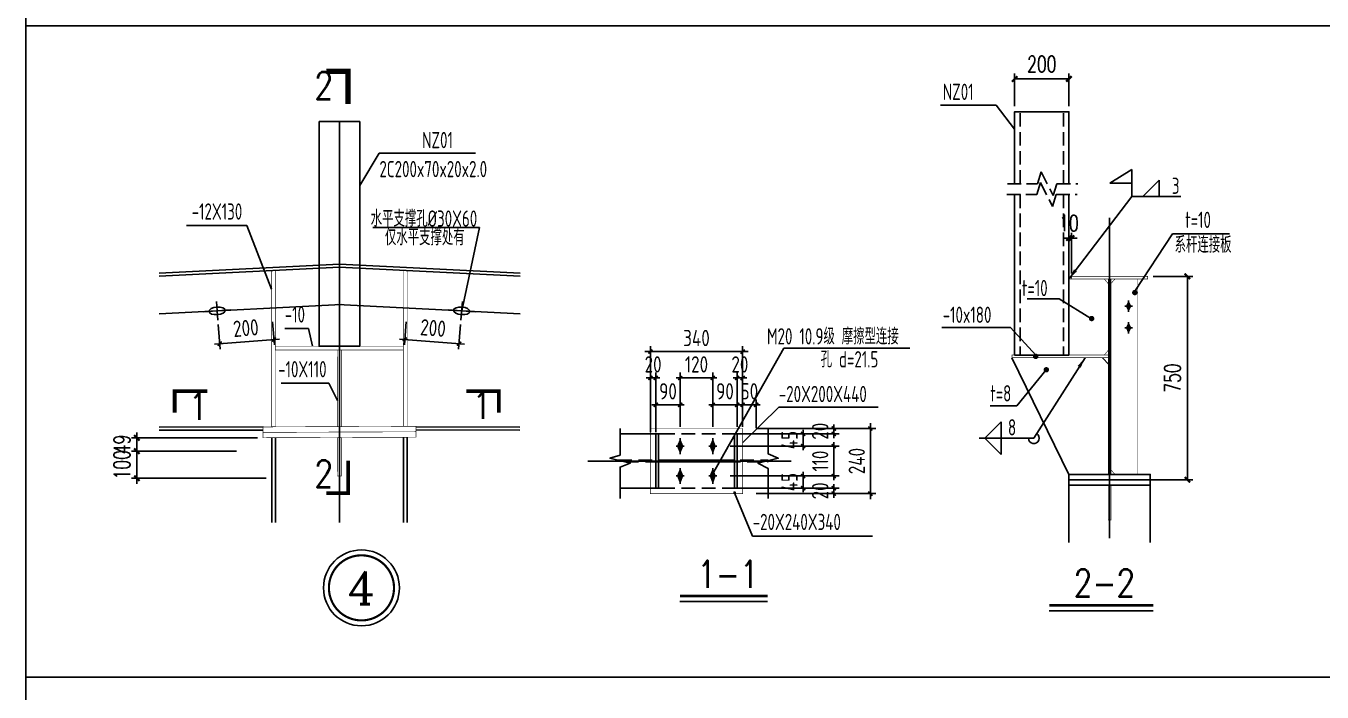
# Model space of a CAD drawing. Extents: x 180850 to 1399066, y 48356 to 327880.
# Drawn here: x 1351090 to 1374979, y 169434 to 181713 of the extents above; entities that cross this region are included whole.
import ezdxf
from ezdxf.enums import TextEntityAlignment as Align

# ---------------------------------------------------------------- set-up
doc = ezdxf.new("R2010")
doc.units = 0
doc.header["$LTSCALE"] = 1000
doc.linetypes.add('DASH', pattern=[0.35, 0.25, -0.1])
doc.linetypes.add('DASHED', pattern=[0.75, 0.5, -0.25])
for name, color, linetype in [('ADIM', 3, 'Continuous'), ('AXIS', 3, 'Continuous'), ('BOLT', 251, 'Continuous'), ('DOTE', 1, 'Continuous'), ('GL', 150, 'Continuous'), ('GZ', 50, 'Continuous'), ('HfText', 7, 'Continuous'), ('LT', 181, 'Continuous'), ('NUM', 7, 'Continuous'), ('PUB_DIM', 3, 'Continuous'), ('PUB_TEXT', 7, 'Continuous'), ('PZ', 202, 'Continuous'), ('TEXT', 7, 'Continuous'), ('THIN', 7, 'Continuous'), ('钢柱', 2, 'Continuous')]:
    doc.layers.add(name, color=color, linetype=linetype)
doc.styles.add('_TCH_DIM_T3', font='SIMPLEX', dxfattribs={"width": 0.705882, "bigfont": 'GBCBIG'})
doc.styles.add('COMPLEX', font='COMPLEX')
doc.styles.add('SIM-TSSC', font='simplex.shx', dxfattribs={"width": 0.8, "bigfont": 'tssdchn.shx'})
doc.styles.get("Standard").update_dxf_attribs({"font": 'gbenor.shx', "bigfont": 'gbcbig.shx'})
doc.styles.add('TSSD_Dimension', font='Tssdeng.shx', dxfattribs={"width": 0.8, "bigfont": 'hztxt.shx'})
doc.styles.add('TSSD_Label', font='tssdeng.shx', dxfattribs={"width": 0.7, "bigfont": 'hztxt.shx'})
doc.styles.add('TSSD_Norm', font='tssdeng.shx', dxfattribs={"bigfont": 'hztxt.shx'})
doc.styles.add('TSSD_Num', font='Tssdeng.shx', dxfattribs={"width": 0.7, "bigfont": 'hztxt.shx'})
doc.dimstyles.new('TCH_100_5', dxfattribs={"dimtxt": 297.5, "dimasz": 100, "dimexe": 100, "dimexo": 100, "dimgap": 126.25, "dimtad": 1, "dimdec": 0, "dimlfac": 0.2, "dimzin": 0, "dimdsep": 46, "dimtxsty": '_TCH_DIM_T3', "dimblk": 'ARCHTICK', "dimcen": 0.09, "dimclrd": 126, "dimclre": 126, "dimclrt": 7, "dimazin": 2, "dimtfac": 1, "dimtdec": 0, "dimtix": 1, "dimtmove": 2, "dimatfit": 3, "dimfxl": 1, "dimtolj": 1, "dimtzin": 0, "dimarcsym": 0})
doc.dimstyles.new('TSSD_20_100', dxfattribs={"dimtxt": 300, "dimasz": 75, "dimexe": 100, "dimexo": 250, "dimgap": 100, "dimtad": 1, "dimdec": 0, "dimlfac": 0.2, "dimzin": 0, "dimdsep": 46, "dimtxsty": 'TSSD_Dimension', "dimblk": 'ARCHTICK', "dimcen": 0, "dimdle": 100, "dimclrt": 7, "dimadec": 0, "dimazin": 0, "dimtfac": 1, "dimtdec": 0, "dimtix": 1, "dimtmove": 2, "dimatfit": 3, "dimfxl": 1, "dimtolj": 1, "dimtzin": 0, "dimarcsym": 0})
doc.dimstyles.new('TSSD_LEADER_STYLE_200.0', dxfattribs={"dimtxt": 0.18, "dimasz": 200, "dimexe": 0.18, "dimexo": 0.0625, "dimgap": 0.09, "dimtad": 0, "dimtih": 1, "dimtoh": 1, "dimdec": 4, "dimzin": 0, "dimdsep": 46, "dimtxsty": 'Standard', "dimcen": 0.09, "dimadec": 0, "dimazin": 0, "dimtfac": 1, "dimtdec": 4, "dimtofl": 0, "dimtmove": 0, "dimatfit": 3, "dimfxl": 1, "dimtolj": 1, "dimtzin": 0, "dimarcsym": 0})

# ---------------------------------------------------------------- blocks, each defined once
blk = doc.blocks.new('_ArchTick')
at = {"color": 0, "linetype": 'ByBlock', "const_width": 0.4}
blk.add_lwpolyline([(-0.5, -0.5), (0.5, 0.5)], dxfattribs=at)
blk = doc.blocks.new('*D757')
at = {"layer": 'AXIS', "color": 0, "lineweight": -2, "transparency": 16777216}
for p, q in [((1354635, 176210), (1354671, 175755)), ((1355636, 176261), (1355670, 175835)), ((1355761, 175942), (1354564, 175847))]:
    blk.add_line(p, q, dxfattribs=at)
at = {"layer": 'Defpoints', "color": 0, "transparency": 16777216}
for p in [(1354615, 176460), (1355616, 176510), (1354663, 175855)]:
    blk.add_point(p, dxfattribs=at)
at = {"layer": 'AXIS', "color": 0, "lineweight": -2, "transparency": 16777216, "xscale": 75, "yscale": 75, "zscale": 75}
for p, rotation in [((1354663, 175855), 184.5739212569867), ((1355662, 175934), 4.57392125698668)]:
    blk.add_blockref('_ArchTick', p, dxfattribs=dict(at, rotation=rotation))
at = {"layer": 'AXIS', "color": 7, "transparency": 16777216, "insert": (1355143, 176144), "char_height": 300, "attachment_point": 5, "rotation": 4.5739, "style": 'TSSD_Dimension'}
blk.add_mtext('\\A1;200', dxfattribs=at)
blk = doc.blocks.new('*D760')
at = {"layer": 'AXIS', "color": 0, "lineweight": -2, "transparency": 16777216}
for p, q in [((1362599, 175224), (1362524, 175224)), ((1362599, 174223), (1362599, 175324)), ((1362599, 175224), (1362699, 175224)), ((1362699, 174223), (1362699, 175324)), ((1362699, 175224), (1362774, 175224))]:
    blk.add_line(p, q, dxfattribs=at)
at = {"layer": 'Defpoints', "color": 0, "transparency": 16777216}
for p in [(1362699, 175224), (1362599, 173973), (1362699, 173973)]:
    blk.add_point(p, dxfattribs=at)
at = {"layer": 'AXIS', "color": 0, "lineweight": -2, "transparency": 16777216, "xscale": 75, "yscale": 75, "zscale": 75}
blk.add_blockref('_ArchTick', (1362599, 175224), dxfattribs=at)
at = {"layer": 'AXIS', "color": 0, "lineweight": -2, "transparency": 16777216, "xscale": 75, "yscale": 75, "zscale": 75, "rotation": 180}
blk.add_blockref('_ArchTick', (1362699, 175224), dxfattribs=at)
at = {"layer": 'AXIS', "color": 7, "transparency": 16777216, "insert": (1362649, 175474), "char_height": 300, "attachment_point": 5, "style": 'TSSD_Dimension'}
blk.add_mtext('\\A1;20', dxfattribs=at)
blk = doc.blocks.new('*D761')
at = {"layer": 'AXIS', "color": 0, "lineweight": -2, "transparency": 16777216}
for p, q in [((1362699, 174728), (1362624, 174728)), ((1362699, 174223), (1362699, 174828)), ((1362699, 174728), (1363149, 174728)), ((1363149, 174323), (1363149, 174828)), ((1363149, 174728), (1363224, 174728))]:
    blk.add_line(p, q, dxfattribs=at)
at = {"layer": 'Defpoints', "color": 0, "transparency": 16777216}
for p in [(1363149, 174728), (1362699, 173973), (1363149, 174073)]:
    blk.add_point(p, dxfattribs=at)
at = {"layer": 'AXIS', "color": 0, "lineweight": -2, "transparency": 16777216, "xscale": 75, "yscale": 75, "zscale": 75}
blk.add_blockref('_ArchTick', (1362699, 174728), dxfattribs=at)
at = {"layer": 'AXIS', "color": 0, "lineweight": -2, "transparency": 16777216, "xscale": 75, "yscale": 75, "zscale": 75, "rotation": 180}
blk.add_blockref('_ArchTick', (1363149, 174728), dxfattribs=at)
at = {"layer": 'AXIS', "color": 7, "transparency": 16777216, "insert": (1362924, 174978), "char_height": 300, "attachment_point": 5, "style": 'TSSD_Dimension'}
blk.add_mtext('\\A1;90', dxfattribs=at)
blk = doc.blocks.new('*D762')
at = {"layer": 'AXIS', "color": 0, "lineweight": -2, "transparency": 16777216}
for p, q in [((1363149, 175224), (1363074, 175224)), ((1363149, 174323), (1363149, 175324)), ((1363149, 175224), (1363749, 175224)), ((1363749, 174323), (1363749, 175324)), ((1363749, 175224), (1363824, 175224))]:
    blk.add_line(p, q, dxfattribs=at)
at = {"layer": 'Defpoints', "color": 0, "transparency": 16777216}
for p in [(1363749, 175224), (1363149, 174073), (1363749, 174073)]:
    blk.add_point(p, dxfattribs=at)
at = {"layer": 'AXIS', "color": 0, "lineweight": -2, "transparency": 16777216, "xscale": 75, "yscale": 75, "zscale": 75}
blk.add_blockref('_ArchTick', (1363149, 175224), dxfattribs=at)
at = {"layer": 'AXIS', "color": 0, "lineweight": -2, "transparency": 16777216, "xscale": 75, "yscale": 75, "zscale": 75, "rotation": 180}
blk.add_blockref('_ArchTick', (1363749, 175224), dxfattribs=at)
at = {"layer": 'AXIS', "color": 7, "transparency": 16777216, "insert": (1363449, 175474), "char_height": 300, "attachment_point": 5, "style": 'TSSD_Dimension'}
blk.add_mtext('\\A1;120', dxfattribs=at)
blk = doc.blocks.new('*D763')
at = {"layer": 'AXIS', "color": 0, "lineweight": -2, "transparency": 16777216}
for p, q in [((1363749, 174728), (1363674, 174728)), ((1363749, 174323), (1363749, 174828)), ((1363749, 174728), (1364199, 174728)), ((1364199, 174320), (1364199, 174828)), ((1364199, 174728), (1364274, 174728))]:
    blk.add_line(p, q, dxfattribs=at)
at = {"layer": 'Defpoints', "color": 0, "transparency": 16777216}
for p in [(1364199, 174728), (1363749, 174073), (1364199, 174070)]:
    blk.add_point(p, dxfattribs=at)
at = {"layer": 'AXIS', "color": 0, "lineweight": -2, "transparency": 16777216, "xscale": 75, "yscale": 75, "zscale": 75}
blk.add_blockref('_ArchTick', (1363749, 174728), dxfattribs=at)
at = {"layer": 'AXIS', "color": 0, "lineweight": -2, "transparency": 16777216, "xscale": 75, "yscale": 75, "zscale": 75, "rotation": 180}
blk.add_blockref('_ArchTick', (1364199, 174728), dxfattribs=at)
at = {"layer": 'AXIS', "color": 7, "transparency": 16777216, "insert": (1363974, 174978), "char_height": 300, "attachment_point": 5, "style": 'TSSD_Dimension'}
blk.add_mtext('\\A1;90', dxfattribs=at)
blk = doc.blocks.new('*D764')
at = {"layer": 'AXIS', "color": 0, "lineweight": -2, "transparency": 16777216}
for p, q in [((1364199, 175224), (1364124, 175224)), ((1364199, 174320), (1364199, 175324)), ((1364199, 175224), (1364299, 175224)), ((1364299, 174326), (1364299, 175324)), ((1364299, 175224), (1364374, 175224))]:
    blk.add_line(p, q, dxfattribs=at)
at = {"layer": 'Defpoints', "color": 0, "transparency": 16777216}
for p in [(1364299, 175224), (1364199, 174070), (1364299, 174076)]:
    blk.add_point(p, dxfattribs=at)
at = {"layer": 'AXIS', "color": 0, "lineweight": -2, "transparency": 16777216, "xscale": 75, "yscale": 75, "zscale": 75}
blk.add_blockref('_ArchTick', (1364199, 175224), dxfattribs=at)
at = {"layer": 'AXIS', "color": 0, "lineweight": -2, "transparency": 16777216, "xscale": 75, "yscale": 75, "zscale": 75, "rotation": 180}
blk.add_blockref('_ArchTick', (1364299, 175224), dxfattribs=at)
at = {"layer": 'AXIS', "color": 7, "transparency": 16777216, "insert": (1364249, 175474), "char_height": 300, "attachment_point": 5, "style": 'TSSD_Dimension'}
blk.add_mtext('\\A1;20', dxfattribs=at)
blk = doc.blocks.new('*D765')
at = {"layer": 'AXIS', "color": 0, "lineweight": -2, "transparency": 16777216}
for p, q in [((1364299, 174728), (1364224, 174728)), ((1364299, 174326), (1364299, 174828)), ((1364299, 174728), (1364549, 174728)), ((1364549, 174297), (1364549, 174828)), ((1364549, 174728), (1364624, 174728))]:
    blk.add_line(p, q, dxfattribs=at)
at = {"layer": 'Defpoints', "color": 0, "transparency": 16777216}
for p in [(1364549, 174728), (1364299, 174076), (1364549, 174047)]:
    blk.add_point(p, dxfattribs=at)
at = {"layer": 'AXIS', "color": 0, "lineweight": -2, "transparency": 16777216, "xscale": 75, "yscale": 75, "zscale": 75}
blk.add_blockref('_ArchTick', (1364299, 174728), dxfattribs=at)
at = {"layer": 'AXIS', "color": 0, "lineweight": -2, "transparency": 16777216, "xscale": 75, "yscale": 75, "zscale": 75, "rotation": 180}
blk.add_blockref('_ArchTick', (1364549, 174728), dxfattribs=at)
at = {"layer": 'AXIS', "color": 7, "transparency": 16777216, "insert": (1364424, 174978), "char_height": 300, "attachment_point": 5, "style": 'TSSD_Dimension'}
blk.add_mtext('\\A1;50', dxfattribs=at)
blk = doc.blocks.new('*D758')
at = {"layer": 'AXIS', "color": 0, "lineweight": -2, "transparency": 16777216}
for p, q in [((1362499, 175710), (1364399, 175710)), ((1362599, 174442), (1362599, 175810)), ((1364299, 174442), (1364299, 175810))]:
    blk.add_line(p, q, dxfattribs=at)
at = {"layer": 'Defpoints', "color": 0, "transparency": 16777216}
for p in [(1364299, 175710), (1362599, 174192), (1364299, 174192)]:
    blk.add_point(p, dxfattribs=at)
at = {"layer": 'AXIS', "color": 0, "lineweight": -2, "transparency": 16777216, "xscale": 75, "yscale": 75, "zscale": 75, "rotation": 180}
blk.add_blockref('_ArchTick', (1362599, 175710), dxfattribs=at)
at = {"layer": 'AXIS', "color": 0, "lineweight": -2, "transparency": 16777216, "xscale": 75, "yscale": 75, "zscale": 75}
blk.add_blockref('_ArchTick', (1364299, 175710), dxfattribs=at)
at = {"layer": 'AXIS', "color": 7, "transparency": 16777216, "insert": (1363449, 175960), "char_height": 300, "attachment_point": 5, "style": 'TSSD_Dimension'}
blk.add_mtext('\\A1;340', dxfattribs=at)
blk = doc.blocks.new('*D766')
at = {"layer": 'AXIS', "color": 0, "lineweight": -2, "transparency": 16777216}
for p, q in [((1365414, 173417), (1365414, 173492)), ((1364071, 173417), (1365514, 173417)), ((1365414, 173192), (1365414, 173417)), ((1364071, 173192), (1365514, 173192)), ((1365414, 173192), (1365414, 173117))]:
    blk.add_line(p, q, dxfattribs=at)
at = {"layer": 'Defpoints', "color": 0, "transparency": 16777216}
for p in [(1363821, 173417), (1365414, 173417), (1363821, 173192)]:
    blk.add_point(p, dxfattribs=at)
at = {"layer": 'AXIS', "color": 0, "lineweight": -2, "transparency": 16777216, "xscale": 75, "yscale": 75, "zscale": 75}
for p, rotation in [((1365414, 173417), 270), ((1365414, 173192), 90)]:
    blk.add_blockref('_ArchTick', p, dxfattribs=dict(at, rotation=rotation))
at = {"layer": 'AXIS', "color": 7, "transparency": 16777216, "insert": (1365164, 173304), "char_height": 300, "attachment_point": 5, "rotation": 90, "style": 'TSSD_Dimension'}
blk.add_mtext('\\A1;45', dxfattribs=at)
blk = doc.blocks.new('*D767')
at = {"layer": 'AXIS', "color": 0, "lineweight": -2, "transparency": 16777216}
for p, q in [((1364071, 173967), (1366079, 173967)), ((1365979, 173967), (1365979, 174042)), ((1365979, 173417), (1365979, 173967)), ((1364071, 173417), (1366079, 173417)), ((1365979, 173417), (1365979, 173342))]:
    blk.add_line(p, q, dxfattribs=at)
at = {"layer": 'Defpoints', "color": 0, "transparency": 16777216}
for p in [(1363821, 173967), (1365979, 173967), (1363821, 173417)]:
    blk.add_point(p, dxfattribs=at)
at = {"layer": 'AXIS', "color": 0, "lineweight": -2, "transparency": 16777216, "xscale": 75, "yscale": 75, "zscale": 75}
for p, rotation in [((1365979, 173967), 270), ((1365979, 173417), 90)]:
    blk.add_blockref('_ArchTick', p, dxfattribs=dict(at, rotation=rotation))
at = {"layer": 'AXIS', "color": 7, "transparency": 16777216, "insert": (1365729, 173692), "char_height": 300, "attachment_point": 5, "rotation": 90, "style": 'TSSD_Dimension'}
blk.add_mtext('\\A1;110', dxfattribs=at)
blk = doc.blocks.new('*D768')
at = {"layer": 'AXIS', "color": 0, "lineweight": -2, "transparency": 16777216}
for p, q in [((1364071, 174192), (1365514, 174192)), ((1365414, 174192), (1365414, 174267)), ((1365414, 173967), (1365414, 174192)), ((1364071, 173967), (1365514, 173967)), ((1365414, 173967), (1365414, 173892))]:
    blk.add_line(p, q, dxfattribs=at)
at = {"layer": 'Defpoints', "color": 0, "transparency": 16777216}
for p in [(1363821, 174192), (1365414, 174192), (1363821, 173967)]:
    blk.add_point(p, dxfattribs=at)
at = {"layer": 'AXIS', "color": 0, "lineweight": -2, "transparency": 16777216, "xscale": 75, "yscale": 75, "zscale": 75}
for p, rotation in [((1365414, 174192), 270), ((1365414, 173967), 90)]:
    blk.add_blockref('_ArchTick', p, dxfattribs=dict(at, rotation=rotation))
at = {"layer": 'AXIS', "color": 7, "transparency": 16777216, "insert": (1365164, 174079), "char_height": 300, "attachment_point": 5, "rotation": 90, "style": 'TSSD_Dimension'}
blk.add_mtext('\\A1;45', dxfattribs=at)
blk = doc.blocks.new('*D769')
at = {"layer": 'AXIS', "color": 0, "lineweight": -2, "transparency": 16777216}
for p, q in [((1365979, 173192), (1365979, 173267)), ((1364549, 173192), (1366079, 173192)), ((1364549, 173092), (1366079, 173092)), ((1365979, 173092), (1365979, 173192)), ((1365979, 173092), (1365979, 173017))]:
    blk.add_line(p, q, dxfattribs=at)
at = {"layer": 'Defpoints', "color": 0, "transparency": 16777216}
for p in [(1364299, 173192), (1364299, 173092), (1365979, 173192)]:
    blk.add_point(p, dxfattribs=at)
at = {"layer": 'AXIS', "color": 0, "lineweight": -2, "transparency": 16777216, "xscale": 75, "yscale": 75, "zscale": 75}
for p, rotation in [((1365979, 173192), 270), ((1365979, 173092), 90)]:
    blk.add_blockref('_ArchTick', p, dxfattribs=dict(at, rotation=rotation))
at = {"layer": 'AXIS', "color": 7, "transparency": 16777216, "insert": (1365729, 173142), "char_height": 300, "attachment_point": 5, "rotation": 90, "style": 'TSSD_Dimension'}
blk.add_mtext('\\A1;20', dxfattribs=at)
blk = doc.blocks.new('*D759')
at = {"layer": 'AXIS', "color": 0, "lineweight": -2, "transparency": 16777216}
for p, q in [((1366653, 172992), (1366653, 174392)), ((1364549, 174292), (1366753, 174292)), ((1364549, 173092), (1366753, 173092))]:
    blk.add_line(p, q, dxfattribs=at)
at = {"layer": 'Defpoints', "color": 0, "transparency": 16777216}
for p in [(1364299, 174292), (1366653, 174292), (1364299, 173092)]:
    blk.add_point(p, dxfattribs=at)
at = {"layer": 'AXIS', "color": 0, "lineweight": -2, "transparency": 16777216, "xscale": 75, "yscale": 75, "zscale": 75}
for p, rotation in [((1366653, 174292), 90), ((1366653, 173092), 270)]:
    blk.add_blockref('_ArchTick', p, dxfattribs=dict(at, rotation=rotation))
at = {"layer": 'AXIS', "color": 7, "transparency": 16777216, "insert": (1366403, 173692), "char_height": 300, "attachment_point": 5, "rotation": 90, "style": 'TSSD_Dimension'}
blk.add_mtext('\\A1;240', dxfattribs=at)
blk = doc.blocks.new('*D770')
at = {"layer": 'AXIS', "color": 0, "lineweight": -2, "transparency": 16777216}
for p, q in [((1364549, 174292), (1366079, 174292)), ((1364549, 174192), (1366079, 174192)), ((1365979, 174292), (1365979, 174367)), ((1365979, 174192), (1365979, 174292)), ((1365979, 174192), (1365979, 174117))]:
    blk.add_line(p, q, dxfattribs=at)
at = {"layer": 'Defpoints', "color": 0, "transparency": 16777216}
for p in [(1364299, 174292), (1364299, 174192), (1365979, 174292)]:
    blk.add_point(p, dxfattribs=at)
at = {"layer": 'AXIS', "color": 0, "lineweight": -2, "transparency": 16777216, "xscale": 75, "yscale": 75, "zscale": 75}
for p, rotation in [((1365979, 174292), 270), ((1365979, 174192), 90)]:
    blk.add_blockref('_ArchTick', p, dxfattribs=dict(at, rotation=rotation))
at = {"layer": 'AXIS', "color": 7, "transparency": 16777216, "insert": (1365729, 174242), "char_height": 300, "attachment_point": 5, "rotation": 90, "style": 'TSSD_Dimension'}
blk.add_mtext('\\A1;20', dxfattribs=at)
blk = doc.blocks.new('*D771')
at = {"layer": 'Defpoints', "color": 0, "transparency": 16777216}
for p in [(1355461, 174121, -2), (1353135, 173874), (1355068, 173874, -2)]:
    blk.add_point(p, dxfattribs=at)
at = {"layer": 'GL', "color": 126, "lineweight": -2, "transparency": 16777216}
for p, q in [((1353135, 174121), (1353135, 174221)), ((1355361, 174121), (1353035, 174121)), ((1353135, 174121), (1353135, 173874)), ((1354968, 173874), (1353035, 173874)), ((1353135, 173874), (1353135, 173774))]:
    blk.add_line(p, q, dxfattribs=at)
at = {"layer": 'GL', "color": 126, "lineweight": -2, "transparency": 16777216, "xscale": 100, "yscale": 100, "zscale": 100}
for p, rotation in [((1353135, 174121), 270), ((1353135, 173874), 90)]:
    blk.add_blockref('_ArchTick', p, dxfattribs=dict(at, rotation=rotation))
at = {"layer": 'GL', "color": 7, "transparency": 16777216, "insert": (1352860, 173998), "char_height": 297.5, "attachment_point": 5, "rotation": 90, "style": '_TCH_DIM_T3'}
blk.add_mtext('\\A1;49', dxfattribs=at)
blk = doc.blocks.new('*D772')
at = {"layer": 'Defpoints', "color": 0, "transparency": 16777216}
for p in [(1355068, 173874, -2), (1353135, 173374), (1355616, 173374, -12)]:
    blk.add_point(p, dxfattribs=at)
at = {"layer": 'GL', "color": 126, "lineweight": -2, "transparency": 16777216}
for p, q in [((1353135, 173874), (1353135, 173974)), ((1354968, 173874), (1353035, 173874)), ((1353135, 173874), (1353135, 173374)), ((1355516, 173374), (1353035, 173374)), ((1353135, 173374), (1353135, 173274))]:
    blk.add_line(p, q, dxfattribs=at)
at = {"layer": 'GL', "color": 126, "lineweight": -2, "transparency": 16777216, "xscale": 100, "yscale": 100, "zscale": 100}
for p, rotation in [((1353135, 173874), 270), ((1353135, 173374), 90)]:
    blk.add_blockref('_ArchTick', p, dxfattribs=dict(at, rotation=rotation))
at = {"layer": 'GL', "color": 7, "transparency": 16777216, "insert": (1352860, 173624), "char_height": 297.5, "attachment_point": 5, "rotation": 90, "style": '_TCH_DIM_T3'}
blk.add_mtext('\\A1;100', dxfattribs=at)
blk = doc.blocks.new('*D773')
at = {"layer": 'AXIS', "color": 0, "lineweight": -2, "transparency": 16777216}
for p, q in [((1358101, 176261), (1358066, 175835)), ((1359101, 176210), (1359065, 175755)), ((1357975, 175942), (1359172, 175847))]:
    blk.add_line(p, q, dxfattribs=at)
at = {"layer": 'Defpoints', "color": 0, "transparency": 16777216}
for p in [(1358121, 176510), (1359121, 176460), (1359073, 175855)]:
    blk.add_point(p, dxfattribs=at)
at = {"layer": 'AXIS', "color": 0, "lineweight": -2, "transparency": 16777216, "xscale": 75, "yscale": 75, "zscale": 75}
for p, rotation in [((1358074, 175934), 175.4260787430133), ((1359073, 175855), 355.4260787430133)]:
    blk.add_blockref('_ArchTick', p, dxfattribs=dict(at, rotation=rotation))
at = {"layer": 'AXIS', "color": 7, "transparency": 16777216, "insert": (1358594, 176144), "char_height": 300, "attachment_point": 5, "rotation": 355.4261, "style": 'TSSD_Dimension'}
blk.add_mtext('\\A1;200', dxfattribs=at)
blk = doc.blocks.new('_WELD004')
at = {"color": 0, "linetype": 'ByBlock'}
for p, q in [((0, 1), (1, 0)), ((0, 0), (0, 1))]:
    blk.add_line(p, q, dxfattribs=at)
blk = doc.blocks.new('*D774')
at = {"layer": 'Defpoints', "color": 0, "transparency": 16777216}
for p in [(1370313, 180736), (1369313, 180132), (1370313, 180132)]:
    blk.add_point(p, dxfattribs=at)
at = {"layer": 'GL', "color": 126, "lineweight": -2, "transparency": 16777216}
for p, q in [((1369313, 180232), (1369313, 180836)), ((1369313, 180736), (1370313, 180736)), ((1370313, 180232), (1370313, 180836))]:
    blk.add_line(p, q, dxfattribs=at)
at = {"layer": 'GL', "color": 126, "lineweight": -2, "transparency": 16777216, "xscale": 100, "yscale": 100, "zscale": 100, "rotation": 180}
blk.add_blockref('_ArchTick', (1369313, 180736), dxfattribs=at)
at = {"layer": 'GL', "color": 126, "lineweight": -2, "transparency": 16777216, "xscale": 100, "yscale": 100, "zscale": 100}
blk.add_blockref('_ArchTick', (1370313, 180736), dxfattribs=at)
at = {"layer": 'GL', "color": 7, "transparency": 16777216, "insert": (1369813, 181011), "char_height": 297.5, "attachment_point": 5, "style": '_TCH_DIM_T3'}
blk.add_mtext('\\A1;200', dxfattribs=at)
blk = doc.blocks.new('*D775')
at = {"layer": 'Defpoints', "color": 0, "transparency": 16777216}
for p in [(1371763, 177097), (1371688, 173347), (1372496, 173347)]:
    blk.add_point(p, dxfattribs=at)
at = {"layer": 'GL', "color": 126, "lineweight": -2, "transparency": 16777216}
for p, q in [((1371863, 177097), (1372596, 177097)), ((1372496, 177097), (1372496, 173347)), ((1371788, 173347), (1372596, 173347))]:
    blk.add_line(p, q, dxfattribs=at)
at = {"layer": 'GL', "color": 126, "lineweight": -2, "transparency": 16777216, "xscale": 100, "yscale": 100, "zscale": 100}
for p, rotation in [((1372496, 177097), 90), ((1372496, 173347), 270)]:
    blk.add_blockref('_ArchTick', p, dxfattribs=dict(at, rotation=rotation))
at = {"layer": 'GL', "color": 7, "transparency": 16777216, "insert": (1372221, 175222), "char_height": 297.5, "attachment_point": 5, "rotation": 90, "style": '_TCH_DIM_T3'}
blk.add_mtext('\\A1;750', dxfattribs=at)
blk = doc.blocks.new('*D776')
at = {"layer": 'Defpoints', "color": 0, "transparency": 16777216}
for p in [(1370313, 177802), (1370313, 177047), (1370363, 177047)]:
    blk.add_point(p, dxfattribs=at)
at = {"layer": 'GL', "color": 126, "lineweight": -2, "transparency": 16777216}
for p, q in [((1370313, 177802), (1370213, 177802)), ((1370313, 177147), (1370313, 177902)), ((1370363, 177802), (1370313, 177802)), ((1370363, 177147), (1370363, 177902)), ((1370363, 177802), (1370463, 177802))]:
    blk.add_line(p, q, dxfattribs=at)
at = {"layer": 'GL', "color": 126, "lineweight": -2, "transparency": 16777216, "xscale": 100, "yscale": 100, "zscale": 100}
blk.add_blockref('_ArchTick', (1370313, 177802), dxfattribs=at)
at = {"layer": 'GL', "color": 126, "lineweight": -2, "transparency": 16777216, "xscale": 100, "yscale": 100, "zscale": 100, "rotation": 180}
blk.add_blockref('_ArchTick', (1370363, 177802), dxfattribs=at)
at = {"layer": 'GL', "color": 7, "transparency": 16777216, "insert": (1370313, 178077), "char_height": 297.5, "attachment_point": 5, "style": '_TCH_DIM_T3'}
blk.add_mtext('\\A1;10', dxfattribs=at)
blk = doc.blocks.new('ts_idx2')
at = {"color": 0, "linetype": 'ByBlock', "lineweight": -2, "const_width": 0.0333}
blk.add_lwpolyline([(-0.5, 0, 1), (0.5, 0, 1)], format="xyb", close=True, dxfattribs=at)
at = {"color": 0, "linetype": 'ByBlock', "lineweight": -2}
blk.add_circle((0, 0), 0.583, dxfattribs=at)
at = {"color": 0, "linetype": 'ByBlock', "lineweight": -2, "style": 'TSSD_Num', "width": 0.7}
blk.add_attdef('A', text='', height=0.5, dxfattribs=at).set_placement((0, 0), align=Align.MIDDLE_CENTER)

msp = doc.modelspace()

# ---------------------------------------------------------------- hatches: boundary and pattern name
at = {"layer": 'AXIS'}
h = msp.add_hatch(color=256, dxfattribs=at)
h.paths.add_polyline_path([(1371069.55, 178816.81), (1371469.55, 179066.81), (1371469.55, 178816.81)], flags=16)
edge = h.paths.add_edge_path()
edge.add_line((1371069.55, 178816.81), (1371469.55, 179066.81))
edge.add_line((1371469.55, 178816.81), (1371069.55, 178816.81))
edge.add_line((1371469.55, 178566.81), (1371469.55, 179066.81))
at = {"layer": 'BOLT'}
for points in [[(1371412.54, 176617.25), (1371447.64, 176547.05), (1371412.54, 176476.85), (1371377.44, 176547.05)], [(1371412.54, 176217.25), (1371447.64, 176147.05), (1371412.54, 176076.85), (1371377.44, 176147.05)]]:
    msp.add_hatch(color=256, dxfattribs=at).paths.add_polyline_path(points)
h = msp.add_hatch(color=256, dxfattribs=at)
h.paths.add_polyline_path([(1363107.51, 173966.92), (1363148.68, 173966.92), (1363148.68, 174073.44)])
h.paths.add_polyline_path([(1363148.68, 174073.44), (1363148.68, 173966.92), (1363189.84, 173966.92)])
h.paths.add_polyline_path([(1363189.84, 173966.92), (1363148.68, 173966.92), (1363148.68, 173860.41)])
h.paths.add_polyline_path([(1363148.68, 173966.92), (1363107.51, 173966.92), (1363148.68, 173860.41)])
h = msp.add_hatch(color=256, dxfattribs=at)
h.paths.add_polyline_path([(1363707.51, 173966.92), (1363748.68, 173966.92), (1363748.68, 174073.44)])
h.paths.add_polyline_path([(1363748.68, 174073.44), (1363748.68, 173966.92), (1363789.84, 173966.92)])
h.paths.add_polyline_path([(1363789.84, 173966.92), (1363748.68, 173966.92), (1363748.68, 173860.41)])
h.paths.add_polyline_path([(1363748.68, 173966.92), (1363707.51, 173966.92), (1363748.68, 173860.41)])
h = msp.add_hatch(color=256, dxfattribs=at)
h.paths.add_polyline_path([(1363107.51, 173416.92), (1363148.68, 173416.92), (1363148.68, 173310.41)])
h.paths.add_polyline_path([(1363148.68, 173310.41), (1363148.68, 173416.92), (1363189.84, 173416.92)])
h.paths.add_polyline_path([(1363189.84, 173416.92), (1363148.68, 173416.92), (1363148.68, 173523.44)])
h.paths.add_polyline_path([(1363148.68, 173416.92), (1363107.51, 173416.92), (1363148.68, 173523.44)])
h = msp.add_hatch(color=256, dxfattribs=at)
h.paths.add_polyline_path([(1363707.51, 173416.92), (1363748.68, 173416.92), (1363748.68, 173310.41)])
h.paths.add_polyline_path([(1363748.68, 173310.41), (1363748.68, 173416.92), (1363789.84, 173416.92)])
h.paths.add_polyline_path([(1363789.84, 173416.92), (1363748.68, 173416.92), (1363748.68, 173523.44)])
h.paths.add_polyline_path([(1363748.68, 173416.92), (1363707.51, 173416.92), (1363748.68, 173523.44)])

# ---------------------------------------------------------------- linework, layer by layer
for p, q in [((1354628.6, 176289.91, -10.09), (1354601.34, 176630.96, -10.09)), ((1359107.58, 176289.91, -10.09), (1359134.84, 176630.96, -10.09)), ((1354864.17, 176480.34, -10.09), (1354365.76, 176440.55, -10.09)), ((1358872.01, 176480.34, -10.09), (1359370.42, 176440.55, -10.09))]:
    msp.add_line(p, q)
at = {"color": 3, "const_width": 100, "elevation": -18.09}
msp.add_lwpolyline([(1357027.88, 180274.35), (1357027.88, 180874.35), (1356627.88, 180874.35)], dxfattribs=at)
at = {"color": 6}
for points in [[(1370312.54, 173447.05), (1371812.54, 173447.05), (1371812.54, 173347.05), (1370312.54, 173347.05)], [(1370312.54, 173347.05), (1371812.54, 173347.05), (1371812.54, 173247.05), (1370312.54, 173247.05)]]:
    msp.add_lwpolyline(points, close=True, dxfattribs=at)
at = {"extrusion": (0, 0, -1)}
msp.add_ellipse((1354614.97, 176460.44, -10.09), major_axis=(-149.52, -11.93), ratio=0.46666667, dxfattribs=at)
msp.add_ellipse((1359121.21, 176460.44, -10.09), major_axis=(149.52, -11.93), ratio=0.46666667)
at = {"layer": 'ADIM', "const_width": 50}
msp.add_lwpolyline([(1363142.48, 171205.52), (1364759.2, 171205.52)], dxfattribs=at)
at = {"layer": 'ADIM'}
msp.add_lwpolyline([(1363142.48, 171105.52), (1364759.2, 171105.52)], dxfattribs=at)
at = {"layer": 'AXIS'}
for p, q in [((1351090, 197803.18), (1351090, 147959.33)), ((1351090, 181713.13), (1390581.03, 181713.13)), ((1368972.28, 180254.6), (1367946.13, 180254.6)), ((1368972.28, 180254.6), (1369312.54, 179811.32)), ((1357600.13, 179365.45), (1357243.09, 178770.33)), ((1359375.58, 179365.45), (1357600.13, 179365.45)), ((1371069.55, 178816.81), (1371469.55, 179066.81)), ((1371469.55, 178566.81), (1371469.55, 179066.81)), ((1371469.55, 178816.81), (1371069.55, 178816.81)), ((1371973.62, 178866.81), (1371673.62, 178566.81)), ((1371973.62, 178566.81), (1371973.62, 178866.81)), ((1371469.55, 178566.81), (1372373.62, 178566.81)), ((1355160.28, 178033.86, -18.09), (1354047.83, 178033.86, -18.09)), ((1355619.06, 176863.05, -20.09), (1355160.28, 178033.86, -18.09)), ((1359450.61, 177998.06, -10.09), (1357482.79, 177998.06, -10.09)), ((1359122.93, 176460.44, -10.09), (1359450.61, 177998.06, -10.09)), ((1371529.31, 176822.14), (1372219.88, 177881.77)), ((1372219.88, 177881.77), (1373271.28, 177881.77)), ((1370135.38, 176683.97), (1369544.39, 176683.97)), ((1370732.12, 176314.05), (1370135.38, 176683.97)), ((1356301.04, 176134.82, -29.31), (1355861.31, 176134.82, -29.31)), ((1356374.46, 175809.35), (1356301.04, 176134.82, -29.31)), ((1369235.28, 176154.45), (1367969.24, 176154.45)), ((1369701.51, 175647.05), (1369235.28, 176154.45)), ((1365060.87, 175771.87), (1363710.51, 173397.44)), ((1367379.26, 175771.87), (1365060.87, 175771.87)), ((1369896.69, 175374.81), (1369353.11, 174708.45)), ((1356673.28, 175125.58, -20.09), (1355793.81, 175125.58, -20.09)), ((1356834.37, 174806.7), (1356673.28, 175125.58, -20.09)), ((1364965.4, 174685.63), (1364298.68, 174029.6)), ((1364965.4, 174685.63), (1366797.45, 174685.63)), ((1369353.11, 174708.45), (1368862.12, 174708.45)), ((1369666.16, 174113.86), (1368658.66, 174113.86)), ((1364483.79, 172307.96), (1364152.27, 173109.39)), ((1364483.79, 172307.96), (1366694.44, 172307.96)), ((1351090, 169706.6), (1390581.03, 169706.6))]:
    msp.add_line(p, q, dxfattribs=at)
for points, const_width in [([(1371552.09, 176795.09, -1), (1371502.27, 176799.37, -1)], 50), ([(1370707.12, 176319.18, -1), (1370757.12, 176319.18, -1)], 50), ([(1369726.51, 175622.05, -1), (1369676.51, 175622.05, -1)], 50), ([(1369871.69, 175374.81, 1), (1369921.69, 175374.81, 1)], 50), ([(1364152.27, 173096.06, -1), (1364152.27, 173122.73, -1)], 26.67)]:
    msp.add_lwpolyline(points, format="xyb", close=True, dxfattribs=dict(at, const_width=const_width))
at = {"layer": 'AXIS', "color": 3, "const_width": 70, "elevation": -18.09}
for points in [[(1354430.71, 174981.1), (1353830.71, 174981.1), (1353830.71, 174581.1)], [(1359206.8, 174981.1), (1359806.8, 174981.1), (1359806.8, 174581.1)], [(1357027.88, 173700.14), (1357027.88, 173100.14), (1356627.88, 173100.14)]]:
    msp.add_lwpolyline(points, dxfattribs=at)
at = {"layer": 'AXIS'}
msp.add_arc((1369666.16, 174113.86), 100, 180, 57.517706, dxfattribs=at)
at = {"layer": 'BOLT'}
for p, q in [((1371482.74, 176547.05), (1371342.34, 176547.05)), ((1371412.54, 176617.25), (1371377.44, 176547.05)), ((1371412.54, 176476.85), (1371377.44, 176547.05)), ((1371412.54, 176652.35), (1371412.54, 176441.75)), ((1371412.54, 176617.25), (1371447.64, 176547.05)), ((1371412.54, 176476.85), (1371447.64, 176547.05)), ((1371482.74, 176147.05), (1371342.34, 176147.05)), ((1371412.54, 176217.25), (1371377.44, 176147.05)), ((1371412.54, 176076.85), (1371377.44, 176147.05)), ((1371412.54, 176252.35), (1371412.54, 176041.75)), ((1371412.54, 176217.25), (1371447.64, 176147.05)), ((1371412.54, 176076.85), (1371447.64, 176147.05)), ((1363076.02, 173966.92), (1363221.33, 173966.92)), ((1363148.68, 174073.44), (1363107.51, 173966.92)), ((1363148.68, 173860.41), (1363107.51, 173966.92)), ((1363148.68, 174113.42), (1363148.68, 173820.43)), ((1363148.68, 174073.44), (1363189.84, 173966.92)), ((1363148.68, 173860.41), (1363189.84, 173966.92)), ((1363676.02, 173966.92), (1363821.33, 173966.92)), ((1363748.68, 174073.44), (1363707.51, 173966.92)), ((1363748.68, 173860.41), (1363707.51, 173966.92)), ((1363748.68, 174113.42), (1363748.68, 173820.43)), ((1363748.68, 174073.44), (1363789.84, 173966.92)), ((1363748.68, 173860.41), (1363789.84, 173966.92)), ((1363148.68, 173523.44), (1363107.51, 173416.92)), ((1363148.68, 173270.43), (1363148.68, 173563.42)), ((1363148.68, 173523.44), (1363189.84, 173416.92)), ((1363748.68, 173523.44), (1363707.51, 173416.92)), ((1363748.68, 173270.43), (1363748.68, 173563.42)), ((1363748.68, 173523.44), (1363789.84, 173416.92)), ((1363076.02, 173416.92), (1363221.33, 173416.92)), ((1363148.68, 173310.41), (1363107.51, 173416.92)), ((1363148.68, 173310.41), (1363189.84, 173416.92)), ((1363676.02, 173416.92), (1363821.33, 173416.92)), ((1363748.68, 173310.41), (1363707.51, 173416.92)), ((1363748.68, 173310.41), (1363789.84, 173416.92))]:
    msp.add_line(p, q, dxfattribs=at)
at = {"layer": 'DOTE'}
for p, q in [((1356868.09, 179949.04), (1356868.09, 172560.66)), ((1356868.09, 179949.04), (1356868.09, 172560.66)), ((1371062.54, 172268.19), (1371062.54, 178174.53)), ((1356905.54, 176574.97, -10.09), (1353545.14, 176406.95, -10.09)), ((1356905.54, 176574.97, -10.09), (1353545.14, 176406.95, -10.09)), ((1356830.64, 176574.97, -10.09), (1360197.57, 176406.63, -10.09)), ((1356830.64, 176574.97, -10.09), (1360197.57, 176406.63, -10.09)), ((1361446.98, 173691.92), (1365195.29, 173691.92))]:
    msp.add_line(p, q, dxfattribs=at)
at = {"layer": 'GL'}
for p, q in [((1356868.09, 177324.04, -10.09), (1353545.14, 177157.89, -10.09)), ((1356868.09, 177324.04, -10.09), (1353545.14, 177157.89, -10.09)), ((1356871.09, 177264.11, -10.09), (1353545.14, 177097.81, -10.09)), ((1356871.09, 177264.11, -10.09), (1353545.14, 177097.81, -10.09)), ((1356865.09, 177264.11, -10.09), (1360199.67, 177097.38, -10.09)), ((1356865.09, 177264.11, -10.09), (1360199.67, 177097.38, -10.09)), ((1356868.09, 177324.04, -10.09), (1360199.85, 177157.45, -10.09)), ((1356868.09, 177324.04, -10.09), (1360199.85, 177157.45, -10.09)), ((1355460.36, 174320.52, -20.06), (1353545.14, 174319.57, -19.35)), ((1355460.36, 174320.52, -20.06), (1353545.14, 174319.57, -19.35)), ((1355460.83, 174260.52, -20.06), (1353545.14, 174259.57, -19.35)), ((1355460.83, 174260.52, -20.06), (1353545.14, 174259.57, -19.35)), ((1358278.11, 174325.39, -20.28), (1360191.22, 174319.57, -19.35)), ((1358278.11, 174325.39, -20.28), (1360191.22, 174319.57, -19.35)), ((1358278.58, 174265.38, -20.28), (1360191.04, 174259.57, -19.35)), ((1358278.58, 174265.38, -20.28), (1360191.04, 174259.57, -19.35)), ((1362041.32, 174191.92), (1362798.68, 174191.92)), ((1363998.68, 174191.92), (1364767.43, 174191.92)), ((1362041.32, 173191.92), (1362798.68, 173191.92)), ((1363998.68, 173191.92), (1364767.43, 173191.92))]:
    msp.add_line(p, q, dxfattribs=at)
at = {"layer": 'GL', "linetype": 'DASHED', "ltscale": 0.5}
for p, q in [((1362798.68, 174191.92), (1363998.68, 174191.92)), ((1362005.76, 173706.92), (1364767.43, 173706.92)), ((1362132.38, 173676.92), (1364767.43, 173676.92)), ((1362798.68, 173191.92), (1363998.68, 173191.92))]:
    msp.add_line(p, q, dxfattribs=at)
at = {"layer": 'GL'}
for points in [[(1362041.32, 174291.92), (1362041.32, 174191.92), (1362041.32, 173802.92), (1361853.82, 173742.92), (1362228.35, 173654.19), (1362041.32, 173580.92), (1362041.32, 173191.92), (1362041.32, 173004.42)], [(1364767.43, 174291.92), (1364767.43, 174191.92), (1364767.43, 173827.92), (1364954.93, 173742.92), (1364580.4, 173654.19), (1364767.43, 173555.92), (1364767.43, 173191.92), (1364767.43, 173004.42)]]:
    msp.add_lwpolyline(points, dxfattribs=at)
at = {"layer": 'GZ'}
for p, q in [((1371047.54, 173447.05), (1371047.54, 177047.05)), ((1371077.54, 173447.05), (1371077.54, 177047.05)), ((1355619.33, 172560.69, -19.13), (1355619.37, 174124.2, -20.09)), ((1355689.37, 174124.2, -20.09), (1355689.33, 172560.68, -19.13)), ((1358049.37, 174124.2, -20.09), (1358049.33, 172560.64, -19.13)), ((1358119.37, 174124.2, -20.09), (1358119.33, 172560.64, -19.13))]:
    msp.add_line(p, q, dxfattribs=at)
at = {"layer": 'GZ', "const_width": 10}
msp.add_lwpolyline([(1370362.54, 177097.05), (1371762.54, 177097.05), (1371762.54, 177047.05), (1370362.54, 177047.05)], close=True, dxfattribs=at)
at = {"layer": 'GZ'}
for points in [[(1362698.68, 174191.92), (1362698.68, 173191.92), (1362748.68, 173191.92), (1362748.68, 174191.92)], [(1364198.68, 174191.92), (1364198.68, 173191.92), (1364148.68, 173191.92), (1364148.68, 174191.92)], [(1362748.68, 173706.92), (1362748.68, 173676.92), (1364148.68, 173676.92), (1364148.68, 173706.92)]]:
    msp.add_lwpolyline(points, close=True, dxfattribs=at)
at = {"layer": 'LT'}
msp.add_line((1356868.09, 179949.04), (1356868.09, 175809.62), dxfattribs=at)
at = {"layer": 'LT', "color": 8, "linetype": 'DASH'}
for p, q in [((1369412.54, 180106.63), (1369412.54, 178804.84)), ((1370212.54, 180106.63), (1370212.54, 178804.84)), ((1369412.54, 178604.84), (1369412.54, 175647.05)), ((1370212.54, 178604.84), (1370212.54, 175647.05))]:
    msp.add_line(p, q, dxfattribs=at)
at = {"layer": 'LT'}
for points in [[(1369312.54, 178804.84), (1369312.54, 180131.63), (1370312.54, 180131.63), (1370312.54, 178804.84)], [(1370312.54, 178604.84), (1370312.54, 175647.05), (1369312.54, 175647.05), (1369312.54, 178604.84)]]:
    msp.add_lwpolyline(points, dxfattribs=at)
msp.add_lwpolyline([(1356493.09, 179949.04), (1357243.09, 179949.04), (1357243.09, 175809.5), (1356493.09, 175809.5)], close=True, dxfattribs=at)
at = {"layer": 'LT', "color": 8, "linetype": 'DASH'}
for points in [[(1369182.54, 178804.84), (1369732.54, 178804.84), (1369802.54, 179024.84), (1370022.54, 178584.84), (1370092.54, 178804.84), (1370477.55, 178804.84)], [(1369170.01, 178604.84), (1369720.01, 178604.84), (1369790.01, 178824.84), (1370010.01, 178384.84), (1370080.01, 178604.84), (1370465.03, 178604.84)]]:
    msp.add_lwpolyline(points, dxfattribs=at)
at = {"layer": 'NUM', "const_width": 50}
msp.add_lwpolyline([(1369949.55, 171030.5), (1371868.58, 171030.5)], dxfattribs=at)
at = {"layer": 'NUM'}
msp.add_lwpolyline([(1369949.55, 170930.5), (1371868.58, 170930.5)], dxfattribs=at)
at = {"layer": 'PZ'}
for p, q in [((1369262.54, 175597.05), (1370312.54, 173447.05)), ((1370933.94, 175597.05), (1371047.54, 175474.31))]:
    msp.add_line(p, q, dxfattribs=at)
at = {"layer": 'PZ', "const_width": 10, "elevation": -20.09}
for points in [[(1355618.91, 177200.8), (1355688.05, 177200.8), (1355689.32, 174324.2), (1355620.18, 174324.2)], [(1358117.25, 177207.92), (1358048.11, 177207.92), (1358046.83, 174331.32), (1358115.97, 174331.32)], [(1355461.13, 174221.16), (1358278.84, 174232.08), (1358278.06, 174332.08), (1355460.36, 174321.15)], [(1355461.13, 174221.16), (1358278.84, 174232.08), (1358278.84, 174132.08), (1355461.13, 174121.16)]]:
    msp.add_lwpolyline(points, close=True, dxfattribs=at)
at = {"layer": 'PZ', "const_width": 10}
for points in [[(1370312.54, 177047.05), (1370965.22, 177047.05), (1371042.54, 176955.57), (1371042.54, 175738.54), (1370965.22, 175647.05), (1370312.54, 175647.05), (1370312.54, 177047.05)], [(1371582.54, 177047.05), (1371159.87, 177047.05), (1371082.54, 176955.57), (1371082.54, 173538.54), (1371159.87, 173447.05), (1371582.54, 173447.05), (1371582.54, 177047.05)]]:
    msp.add_lwpolyline(points, dxfattribs=at)
for points in [[(1358047.5, 175810.25), (1358047.5, 175741.11), (1355688.68, 175739.84), (1355688.68, 175808.98)], [(1356833.56, 175740.47), (1356902.7, 175740.47), (1356903.94, 174324.2), (1356834.79, 174324.2)], [(1369262.54, 175647.05), (1371047.54, 175647.05), (1371047.54, 175597.05), (1369262.54, 175597.05)], [(1362598.68, 173091.92), (1364298.68, 173091.92), (1364298.68, 174291.92), (1362598.68, 174291.92)], [(1356833.52, 173415.82), (1356902.66, 173415.82), (1356903.94, 174124.2), (1356834.79, 174124.2)], [(1371086.67, 172604.9), (1371036.67, 172604.9), (1371036.67, 173247.05), (1371086.67, 173247.05)]]:
    msp.add_lwpolyline(points, close=True, dxfattribs=at)
at = {"layer": '钢柱'}
for p, q in [((1370312.54, 173247.05), (1370312.54, 172190.18)), ((1371812.54, 173247.05), (1371812.54, 172190.18, 1.71))]:
    msp.add_line(p, q, dxfattribs=at)

# ---------------------------------------------------------------- block references
at = {"layer": 'AXIS', "xscale": -300, "yscale": 300, "zscale": 300}
msp.add_blockref('_WELD004', (1369066.16, 174113.86), dxfattribs=at)
at = {"layer": 'AXIS', "xscale": 300, "yscale": 300, "zscale": 300, "rotation": 180}
msp.add_blockref('_WELD004', (1369066.16, 174113.86), dxfattribs=at)
at = {"layer": 'AXIS'}
ref = msp.add_blockref('ts_idx2', (1357274.34, 171354.76), dxfattribs=dict(at, xscale=1200, yscale=1200, zscale=1200))
ref.add_attrib('9', '4', dxfattribs={"layer": 'THIN', "height": 600, "style": 'COMPLEX'}).set_placement((1357274.34, 171354.76), align=Align.MIDDLE_CENTER)

# ---------------------------------------------------------------- texts
at = {"layer": 'AXIS', "color": 3, "style": 'SIM-TSSC', "width": 0.8}
for s, p in [('1', (1354097.06, 174451.4, -18.09)), ('1', (1359322.16, 174469.45, -18.09)), ('2', (1356408.48, 173210.12, -18.09))]:
    msp.add_text(s, height=500, dxfattribs=at).set_placement(p)
at = {"layer": 'HfText', "style": 'TSSD_Label', "width": 0.7}
msp.add_text('3', height=300, dxfattribs=at).set_placement((1372210.54, 178616.81))
at = {"layer": 'PUB_DIM', "style": 'SIM-TSSC', "width": 0.8}
msp.add_text('2', height=500, dxfattribs=at).set_placement((1356408.48, 180364.38, -18.09))
at = {"layer": 'PUB_TEXT', "linetype": 'ByBlock', "style": 'SIM-TSSC', "width": 0.8}
msp.add_text('2-2', height=500, dxfattribs=at).set_placement((1370401, 171198.15))
at = {"layer": 'TEXT', "width": 0.7}
for s, style, p in [('NZ01', 'TSSD_Norm', (1367988.54, 180348.03)), ('NZ01', 'TSSD_Norm', (1358391.85, 179458.88)), ('2C200x70x20x2.0', 'TSSD_Norm', (1357604.77, 178924.36)), ('-12X130', 'TSSD_Norm', (1354144.83, 178142.33, -18.09)), ('水平支撑孔%%c30X60', 'TSSD_Norm', (1357443.77, 178011.65, -10.09)), ('t=10', 'TSSD_Norm', (1372455.13, 177988.43)), ('仅水平支撑处有', 'TSSD_Norm', (1357706.97, 177669.12, -10.09)), ('系杆连接板', 'TSSD_Norm', (1372260.63, 177531.07)), ('t=10', 'TSSD_Norm', (1369445.3, 176731.43)), ('-10', 'TSSD_Norm', (1355859.92, 176244.84, -11.22)), ('-10x180', 'TSSD_Norm', (1367986.17, 176238.62)), ('-10X110', 'TSSD_Norm', (1355738.85, 175235.38, -20.09)), ('t=8', 'TSSD_Norm', (1368862.15, 174790.61)), ('8', 'TSSD_Label', (1369189.24, 174163.86))]:
    msp.add_text(s, height=300, dxfattribs=dict(at, style=style)).set_placement(p)
at = {"layer": 'TEXT', "style": 'TSSD_Norm', "width": 0.7}
for s, p in [('M20 10.9级 摩擦型连接', (1364748.15, 175841.22)), ('孔 d=21.5', (1365737.25, 175418.81)), ('-20X200X440', (1364966.24, 174778.09)), ('-20X240X340', (1364484.63, 172420.12))]:
    msp.add_text(s, height=300, rotation=360, dxfattribs=at).set_placement(p)
at = {"layer": 'TEXT', "linetype": 'ByBlock', "style": 'SIM-TSSC', "width": 0.8}
msp.add_text('1-1', height=500, dxfattribs=at).set_placement((1363462.57, 171357.73))

# ---------------------------------------------------------------- dimensions: what is measured, and where the dimension line sits
at = {"layer": 'AXIS'}
for base, p1, p2, angle, picture, middle in [((1354663.44, 175854.55, -10.09), (1355615.67, 176510.48, -10.09), (1354615.03, 176459.65, -10.09), 4.573921, '*D757', (1355142.66, 176143.69, -10.09)), ((1359072.74, 175854.55, -10.09), (1358120.51, 176510.48, -10.09), (1359121.15, 176459.65, -10.09), 175.426079, '*D773', (1358593.52, 176143.69, -10.09)), ((1365978.54, 174291.92), (1364298.68, 174191.92), (1364298.68, 174291.92), 90, '*D770', (1365728.54, 174241.92)), ((1366652.91, 174291.92), (1364298.68, 173091.92), (1364298.68, 174291.92), 90, '*D759', (1366402.91, 173691.92)), ((1365413.79, 174191.92), (1363821.33, 173966.92), (1363821.33, 174191.92), 90, '*D768', (1365163.79, 174079.42)), ((1365978.54, 173966.92), (1363821.33, 173416.92), (1363821.33, 173966.92), 90, '*D767', (1365728.54, 173691.92)), ((1365413.79, 173416.92), (1363821.34, 173191.92), (1363821.34, 173416.92), 90, '*D766', (1365163.79, 173304.42)), ((1365978.54, 173191.92), (1364298.68, 173091.92), (1364298.68, 173191.92), 90, '*D769', (1365728.54, 173141.92))]:
    dim = msp.add_linear_dim(base=base, p1=p1, p2=p2, angle=angle, dimstyle='TSSD_20_100', dxfattribs=at)
    dim.commit()
    dim.dimension.update_dxf_attribs({"geometry": picture, "text_midpoint": middle})
for base, p1, p2, picture, middle in [((1364298.68, 175709.92), (1362598.68, 174191.92), (1364298.68, 174191.92), '*D758', (1363448.68, 175959.92)), ((1362698.68, 175223.59), (1362598.68, 173973.49), (1362698.68, 173973.49), '*D760', (1362648.68, 175473.59)), ((1363748.68, 175223.59), (1363148.68, 174073.44), (1363748.68, 174073.44), '*D762', (1363448.68, 175473.59)), ((1364298.68, 175223.59), (1364198.68, 174070.01), (1364298.68, 174075.56), '*D764', (1364248.68, 175473.59)), ((1363148.68, 174728.31), (1362698.68, 173973.49), (1363148.68, 174073.44), '*D761', (1362923.68, 174978.31)), ((1364198.68, 174728.31), (1363748.68, 174073.44), (1364198.68, 174070.01), '*D763', (1363973.68, 174978.31)), ((1364548.68, 174728.31), (1364298.68, 174075.56), (1364548.68, 174047.15), '*D765', (1364423.68, 174978.31))]:
    dim = msp.add_linear_dim(base=base, p1=p1, p2=p2, dimstyle='TSSD_20_100', dxfattribs=at)
    dim.commit()
    dim.dimension.update_dxf_attribs({"geometry": picture, "text_midpoint": middle})
at = {"layer": 'GL'}
dim = msp.add_linear_dim(base=(1370312.54, 180736), p1=(1369312.54, 180131.63), p2=(1370312.54, 180131.63), text='200', dimstyle='TCH_100_5', dxfattribs=at)
dim.commit()
dim.dimension.update_dxf_attribs({"geometry": '*D774', "text_midpoint": (1369812.54, 181011)})
dim = msp.add_linear_dim(base=(1370312.54, 177802.44), p1=(1370362.54, 177047.05), p2=(1370312.54, 177047.05), dimstyle='TCH_100_5', dxfattribs=at)
dim.commit()
dim.dimension.update_dxf_attribs({"geometry": '*D776', "text_midpoint": (1370312.54, 178077.44), "dimtype": 160})
for base, p1, p2, picture, middle in [((1372495.91, 173347.05), (1371762.54, 177097.05), (1371687.54, 173347.05), '*D775', (1372220.91, 175222.05)), ((1353135.43, 173874.2, -18.09), (1355461.13, 174121.16, -20.09), (1355068.09, 173874.2, -20.09), '*D771', (1352860.43, 173997.68, -18.09)), ((1353135.43, 173374.2, -18.09), (1355068.09, 173874.2, -20.09), (1355616.33, 173374.2, -29.97), '*D772', (1352860.43, 173624.2, -18.09))]:
    dim = msp.add_linear_dim(base=base, p1=p1, p2=p2, angle=90, dimstyle='TCH_100_5', dxfattribs=at)
    dim.commit()
    dim.dimension.update_dxf_attribs({"geometry": picture, "text_midpoint": middle})

# ---------------------------------------------------------------- leaders
at = {"layer": 'AXIS'}
for points in [[(1370312.54, 177047.05), (1371469.55, 178566.81)], [(1370610.41, 175597.05), (1369666.16, 174113.86)]]:
    msp.add_leader(points, dimstyle='TSSD_LEADER_STYLE_200.0', dxfattribs=at)

doc.saveas('drawing.dxf')
